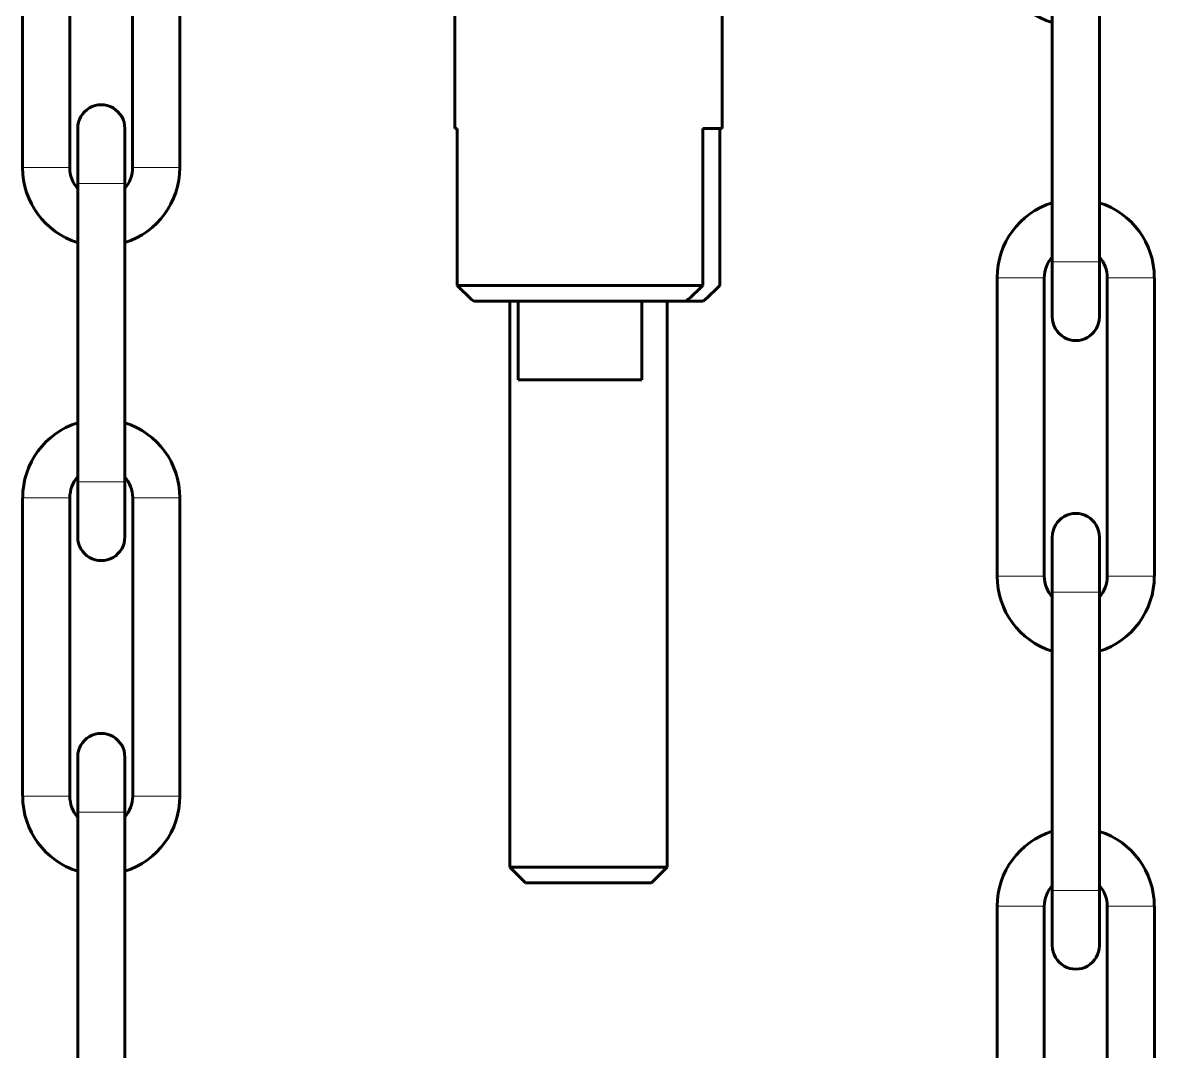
# Model space of a CAD drawing. Header units: millimetres. Extents: x 0 to 1680, y 0 to 594.
# Drawn here: x 585.979 to 587.869, y 222.989 to 224.707 of the extents above; entities that cross this region are included whole.
import ezdxf

# ---------------------------------------------------------------- set-up
doc = ezdxf.new("R2010")
doc.units = ezdxf.units.MM
doc.linetypes.add('K5LT_BASIC', pattern=[0])
doc.linetypes.add('K5LT_THIN', pattern=[0])
doc.layers.add('Системный слой', color=7, linetype='Continuous')

# ---------------------------------------------------------------- blocks, each defined once
blk = doc.blocks.new('U152')
at = {"layer": 'Системный слой', "color": 5, "linetype": 'K5LT_BASIC', "lineweight": 60, "true_color": 0x0000ff}
for p, q in [((585.9788, 224.9638), (585.9788, 224.4651)), ((586.0575, 224.9638), (586.0575, 224.4651)), ((586.1625, 224.4651), (586.1625, 224.9638)), ((586.2413, 224.4651), (586.2413, 224.9638)), ((586.7007, 224.8194), (586.7007, 224.5307)), ((587.1469, 224.8194), (587.1469, 224.5307)), ((587.6982, 224.3076), (587.6982, 224.8063)), ((587.7769, 224.3076), (587.7769, 224.8063)), ((587.6982, 224.7073), (587.6982, 224.4065)), ((587.7769, 224.7074), (587.7769, 224.4065)), ((586.0707, 224.4388), (586.0707, 224.5307)), ((586.0707, 224.4388), (586.0707, 224.5307)), ((586.1494, 224.4388), (586.1494, 224.5307)), ((586.1494, 224.4388), (586.1494, 224.5307)), ((586.7007, 224.5307), (586.7042, 224.5307)), ((586.7042, 224.5307), (586.7042, 224.2682)), ((587.1149, 224.5307), (587.1149, 224.2682)), ((587.1149, 224.5307), (587.1469, 224.5307)), ((587.1434, 224.5307), (587.1434, 224.2682)), ((586.0707, 224.4388), (586.0707, 223.9401)), ((586.0707, 224.4303), (586.0707, 224.4388)), ((586.1494, 224.4388), (586.1494, 223.9401)), ((586.1494, 224.4304), (586.1494, 224.4388)), ((586.0707, 224.039), (586.0707, 224.3398)), ((586.1494, 224.039), (586.1494, 224.3399)), ((587.6982, 224.3161), (587.6982, 224.3076)), ((587.6982, 224.3076), (587.6982, 224.2157)), ((587.6982, 224.3076), (587.6982, 224.2157)), ((587.7769, 224.316), (587.7769, 224.3076)), ((587.7769, 224.3076), (587.7769, 224.2157)), ((587.7769, 224.3076), (587.7769, 224.2157)), ((586.7042, 224.2682), (587.1149, 224.2682)), ((587.6063, 223.7826), (587.6063, 224.2813)), ((587.685, 223.7826), (587.685, 224.2813)), ((587.79, 224.2813), (587.79, 223.7826)), ((587.8688, 224.2813), (587.8688, 223.7826)), ((586.7321, 224.2419), (587.087, 224.2419)), ((586.7926, 224.2419), (586.7926, 223.2969)), ((586.8063, 224.2419), (586.8063, 224.1107)), ((587.0128, 224.2419), (587.0128, 224.1107)), ((587.0551, 224.2419), (587.0551, 223.2969)), ((587.1155, 224.2419), (587.087, 224.2419)), ((586.8063, 224.1107), (587.0128, 224.1107)), ((586.0707, 223.9401), (586.0707, 223.9485)), ((586.1494, 223.9401), (586.1494, 223.9485)), ((586.0707, 223.8482), (586.0707, 223.9401)), ((586.0707, 223.9401), (586.0707, 223.8482)), ((586.1494, 223.8482), (586.1494, 223.9401)), ((586.1494, 223.9401), (586.1494, 223.8482)), ((585.9788, 223.4151), (585.9788, 223.9138)), ((586.0576, 223.4151), (586.0576, 223.9138)), ((586.1626, 223.9138), (586.1626, 223.4151)), ((586.2413, 223.9138), (586.2413, 223.4151)), ((587.6982, 223.7563), (587.6982, 223.8482)), ((587.6982, 223.8481), (587.6982, 223.7563)), ((587.7769, 223.7563), (587.7769, 223.8482)), ((587.7769, 223.8481), (587.7769, 223.7563)), ((587.6982, 223.2576), (587.6982, 223.7563)), ((587.6982, 223.7563), (587.6982, 223.7478)), ((587.7769, 223.2576), (587.7769, 223.7563)), ((587.7769, 223.7563), (587.7769, 223.7478)), ((587.6982, 223.6573), (587.6982, 223.3565)), ((587.7769, 223.6574), (587.7769, 223.3565)), ((586.0707, 223.3888), (586.0707, 223.4807)), ((586.0707, 223.3888), (586.0707, 223.4807)), ((586.1494, 223.3888), (586.1494, 223.4807)), ((586.1494, 223.3888), (586.1494, 223.4807)), ((586.0707, 223.3888), (586.0707, 222.8901)), ((586.0707, 223.3804), (586.0707, 223.3888)), ((586.1494, 223.3888), (586.1494, 222.8901)), ((586.1494, 223.3803), (586.1494, 223.3888)), ((586.0707, 222.989), (586.0707, 223.2899)), ((586.1494, 222.989), (586.1494, 223.2898)), ((586.7926, 223.2969), (586.8188, 223.2707)), ((586.7926, 223.2969), (587.0128, 223.2969)), ((587.0128, 223.2969), (587.0551, 223.2969)), ((587.0551, 223.2969), (587.0288, 223.2707)), ((586.8188, 223.2707), (586.995, 223.2707)), ((586.995, 223.2707), (587.0288, 223.2707)), ((587.6982, 223.2661), (587.6982, 223.2576)), ((587.6982, 223.2576), (587.6982, 223.1657)), ((587.6982, 223.2576), (587.6982, 223.1657)), ((587.7769, 223.266), (587.7769, 223.2576)), ((587.7769, 223.2576), (587.7769, 223.1657)), ((587.7769, 223.2576), (587.7769, 223.1657)), ((587.6063, 222.7326), (587.6063, 223.2313)), ((587.685, 222.7326), (587.685, 223.2313)), ((587.79, 223.2313), (587.79, 222.7326)), ((587.8688, 223.2313), (587.8688, 222.7326))]:
    blk.add_line(p, q, dxfattribs=at)
at = {"layer": 'Системный слой', "color": 7, "linetype": 'K5LT_THIN', "lineweight": 18}
for p, q in [((586.0575, 224.4651), (585.9788, 224.4651)), ((586.2413, 224.4651), (586.1625, 224.4651)), ((586.1494, 224.4388), (586.0707, 224.4388)), ((587.6982, 224.3076), (587.7769, 224.3076)), ((587.685, 224.2813), (587.6063, 224.2813)), ((587.8688, 224.2813), (587.79, 224.2813)), ((586.0707, 223.9401), (586.1494, 223.9401)), ((586.0576, 223.9138), (585.9788, 223.9138)), ((586.2413, 223.9138), (586.1626, 223.9138)), ((587.6063, 223.7826), (587.685, 223.7826)), ((587.79, 223.7826), (587.8688, 223.7826)), ((587.7769, 223.7563), (587.6982, 223.7563)), ((585.9788, 223.4151), (586.0576, 223.4151)), ((586.1626, 223.4151), (586.2413, 223.4151)), ((586.1494, 223.3888), (586.0707, 223.3888)), ((587.6982, 223.2576), (587.7769, 223.2576)), ((587.685, 223.2313), (587.6063, 223.2313)), ((587.8688, 223.2313), (587.79, 223.2313))]:
    blk.add_line(p, q, dxfattribs=at)
at = {"layer": 'Системный слой', "color": 5, "linetype": 'K5LT_BASIC', "lineweight": 60, "true_color": 0x0000ff}
for centre, radius, start, end in [((587.7375, 224.8326), 0.1312, 180.0001, 252.5505), ((586.11, 224.4651), 0.1313, 179.9998, 252.5522), ((586.11, 224.4651), 0.0525, 179.9998, 221.4452), ((586.11, 224.4651), 0.1312, 287.4674, 359.9999), ((586.11, 224.4651), 0.0525, 318.6258, 0.0002), ((587.7375, 224.2813), 0.1313, 107.4478, 180.0002), ((587.7375, 224.2813), 0.1312, 0.0001, 72.5326), ((587.7375, 224.2813), 0.0525, 138.5548, 180.0002), ((587.7375, 224.2813), 0.0525, 359.9998, 41.3742), ((589.2783, 226.972), 3.7332, 226.4087, 226.9962), ((584.5434, 226.9693), 3.7294, 313.0035, 313.5916), ((584.5719, 226.9693), 3.7294, 313.0035, 313.5916), ((586.1101, 223.9138), 0.1312, 107.4657, 180.0002), ((586.1101, 223.9138), 0.1312, 0.0001, 72.5505), ((586.1101, 223.9138), 0.0525, 138.6196, 180.0002), ((586.1101, 223.9138), 0.0525, 359.9998, 41.439), ((587.7376, 223.8482), 0.0394, 359.9463, 180.0537), ((586.1101, 223.8482), 0.0394, 179.9463, 0.0537), ((587.7375, 223.7826), 0.1312, 180.0001, 252.5505), ((587.7375, 223.7826), 0.0525, 179.9998, 221.439), ((587.7375, 223.7826), 0.0525, 318.6196, 0.0002), ((587.7375, 223.7826), 0.1312, 287.4657, 0.0002), ((586.1101, 223.4151), 0.1312, 180.0001, 252.5326), ((586.1101, 223.4151), 0.0525, 179.9998, 221.3742), ((586.1101, 223.4151), 0.1313, 287.4478, 0.0002), ((586.1101, 223.4151), 0.0525, 318.5548, 0.0002), ((587.7375, 223.2313), 0.1313, 107.4478, 180.0002), ((587.7375, 223.2313), 0.1312, 0.0001, 72.5326), ((587.7375, 223.2313), 0.0525, 138.5548, 180.0002), ((587.7375, 223.2313), 0.0525, 359.9998, 41.3742)]:
    blk.add_arc(centre, radius, start, end, dxfattribs=at)
for centre, major_axis, ratio, start_param, end_param in [((586.1101, 224.5307), (0.0394, 0), 1, 6.283089, 9.424874), ((587.7376, 224.2157), (-0.0394, 0), 1, 6.283089, 9.424874), ((586.1101, 223.8482), (-0.0394, 0), 0.999592, 0, 0.000937), ((586.1101, 223.8482), (-0.0394, 0), 0.999592, 3.140655, 3.141593), ((587.7376, 223.8481), (0.0394, 0), 0.999592, 3.140655, 3.141593), ((587.7376, 223.8481), (0.0394, 0), 0.999592, 0, 0.000937), ((586.1101, 223.4807), (0.0394, 0), 1, 6.283089, 9.424874), ((587.7376, 223.1657), (-0.0394, 0), 1, 6.283089, 9.424874)]:
    blk.add_ellipse(centre, major_axis=major_axis, ratio=ratio, start_param=start_param, end_param=end_param, dxfattribs=at)

msp = doc.modelspace()

# ---------------------------------------------------------------- block references
at = {"layer": 'Системный слой'}
msp.add_blockref('U152', (0, 0), dxfattribs=at)

doc.saveas('drawing.dxf')
